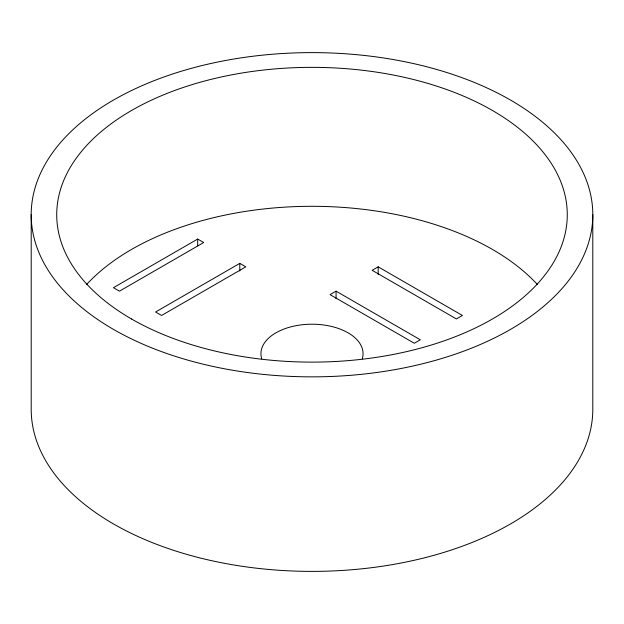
<?xml version="1.0" encoding="UTF-8"?>
<svg xmlns="http://www.w3.org/2000/svg" width="624" height="624" viewBox="0 0 624 624"><rect width="100%" height="100%" fill="white"/><g stroke="black" fill="none" stroke-linecap="round" stroke-linejoin="round"><path stroke-width="0.94" d="M197.683 239.054L113.443 287.687L119.465 291.158L203.697 242.525L197.683 239.054L197.683 245.762M239.795 263.367L155.563 312L161.577 315.471L245.817 266.838L239.795 263.367L239.795 271.034M336.071 291.158L330.049 294.629L414.289 343.262L420.303 339.791L336.071 291.158L336.071 298.826M378.183 266.838L372.169 270.317L456.401 318.95L462.423 315.471L378.183 266.838L378.183 274.505M592.8 214.734A280.8 162.115 0 0 1 171.6 355.134A280.8 162.115 0 0 1 171.6 74.334A280.8 162.115 0 0 1 592.8 214.734L592.8 409.266A280.8 162.115 0 0 1 312 571.389A280.8 162.115 0 0 1 31.2 409.266L31.2 214.734M86.635 284.466A255.271 147.381 0 0 1 312 206.302A255.271 147.381 0 0 1 537.365 284.466M261.721 358.808A51.051 29.476 0 0 1 312 324.207A51.051 29.476 0 0 1 362.279 358.808M131.492 318.95A255.271 147.381 0 0 0 558.574 252.876A255.271 147.381 0 0 0 245.934 72.376A255.271 147.381 0 0 0 131.492 318.95"/></g></svg>
